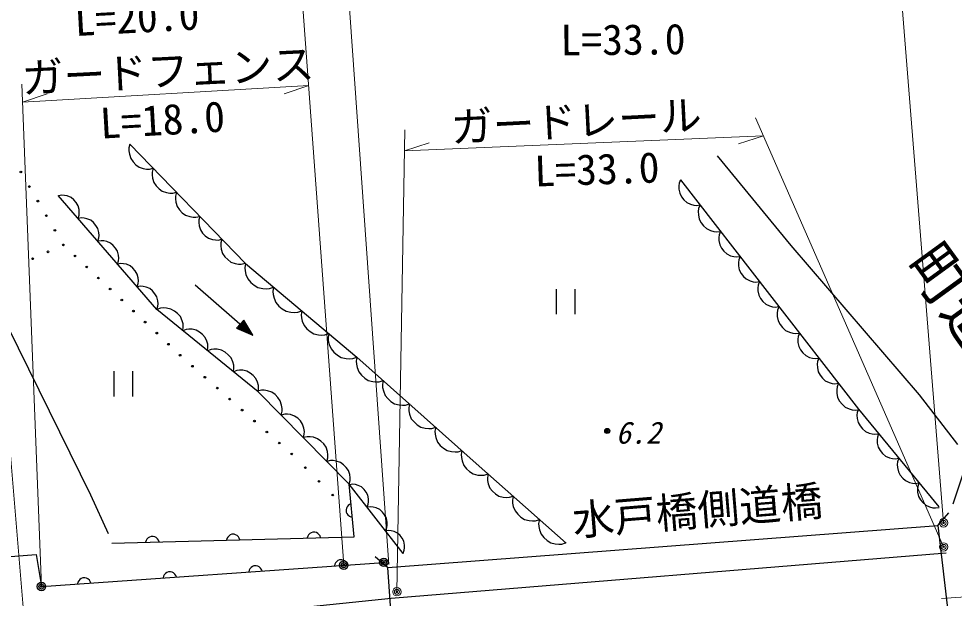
# Model space of a CAD drawing. Units: millimetres, scale not verified. Extents: x 40000 to 680000, y 20000 to 380000.
# Drawn here: x 383040 to 438983, y 306947 to 341596 of the extents above; entities that cross this region are included whole.
import ezdxf
from ezdxf.enums import TextEntityAlignment as Align

# ---------------------------------------------------------------- set-up
doc = ezdxf.new("R2010")
doc.units = ezdxf.units.MM
doc.header["$LTSCALE"] = 1000
doc.linetypes.add('CHAIN', pattern=[18.5, 12, -1.5, 3.5, -1.5])
for name, color, linetype, lineweight in [('M-BGD', 7, 'Continuous', 25), ('M-BMK', 2, 'CHAIN', 13), ('M-STR-HTXT', 7, 'Continuous', 13), ('M-STR-STR1', 1, 'Continuous', 25)]:
    doc.layers.add(name, color=color, linetype=linetype, lineweight=lineweight)
doc.layers.add('M-BMK-HTXT', color=7, linetype='Continuous')
doc.styles.add('ＭＳ ゴシック', font='')
doc.styles.get('ＭＳ ゴシック').set_extended_font_data('MS Gothic')

msp = doc.modelspace()

# ---------------------------------------------------------------- linework, layer by layer
at = {"layer": 'M-BGD'}
for p, q in [((389693, 334093), (389633, 333867)), ((389693, 334093), (396595, 326960)), ((389633, 333867), (389630, 333698)), ((389630, 333698), (389655, 333499)), ((389655, 333499), (389736, 333243)), ((389736, 333243), (389874, 333043)), ((389874, 333043), (390041, 332870)), ((390041, 332870), (390236, 332726)), ((429230, 328034), (424820, 333402)), ((390236, 332726), (390489, 332637)), ((390489, 332637), (390687, 332605)), ((390687, 332605), (390857, 332603)), ((390857, 332603), (391084, 332655)), ((391024, 332430), (391021, 332260)), ((391084, 332655), (391024, 332430)), ((391021, 332260), (391046, 332062)), ((391046, 332062), (391126, 331806)), ((391126, 331806), (391265, 331606)), ((422535, 331758), (422515, 331598)), ((422615, 331964), (422535, 331758)), ((422615, 331964), (433256, 318256)), ((391265, 331606), (391432, 331433)), ((391432, 331433), (391627, 331289)), ((391627, 331289), (391880, 331200)), ((391880, 331200), (392078, 331168)), ((392247, 331165), (392475, 331218)), ((392475, 331218), (392414, 330993)), ((422515, 331598), (422518, 331408)), ((422518, 331408), (422568, 331158)), ((391297, 324203), (385392, 331029)), ((385616, 331046), (385409, 331010)), ((385768, 331035), (385616, 331046)), ((385944, 330997), (385768, 331035)), ((386167, 330904), (385944, 330997)), ((386335, 330764), (386167, 330904)), ((386477, 330601), (386335, 330764)), ((392078, 331168), (392247, 331165)), ((392414, 330993), (392412, 330823)), ((392412, 330823), (392437, 330625)), ((422568, 331158), (422678, 330954)), ((422678, 330954), (422818, 330774)), ((422818, 330774), (422987, 330617)), ((386591, 330414), (386477, 330601)), ((386650, 330180), (386591, 330414)), ((386663, 330000), (386650, 330180)), ((392437, 330625), (392517, 330369)), ((392517, 330369), (392655, 330169)), ((392655, 330169), (392822, 329996)), ((422987, 330617), (423217, 330507)), ((423217, 330507), (423400, 330457)), ((423400, 330457), (423560, 330437)), ((423560, 330437), (423780, 330463)), ((423696, 330246), (423675, 330078)), ((423675, 330078), (423678, 329878)), ((423780, 330463), (423696, 330246)), ((386587, 329648), (386652, 329848)), ((386793, 329685), (386587, 329648)), ((386652, 329848), (386663, 330000)), ((386946, 329674), (386793, 329685)), ((387122, 329635), (386946, 329674)), ((387345, 329543), (387122, 329635)), ((387513, 329403), (387345, 329543)), ((392822, 329996), (393018, 329851)), ((393018, 329851), (393271, 329762)), ((393271, 329762), (393469, 329731)), ((393469, 329731), (393638, 329728)), ((393638, 329728), (393865, 329781)), ((393808, 329567), (393806, 329406)), ((393865, 329781), (393808, 329567)), ((423678, 329878), (423730, 329614)), ((423730, 329614), (423846, 329400)), ((387654, 329239), (387513, 329403)), ((387769, 329053), (387654, 329239)), ((387828, 328819), (387769, 329053)), ((393806, 329406), (393829, 329217)), ((393829, 329217), (393906, 328974)), ((393906, 328974), (394037, 328784)), ((423846, 329400), (423993, 329211)), ((423993, 329211), (424172, 329046)), ((424172, 329046), (424414, 328930)), ((387764, 328287), (387830, 328487)), ((387841, 328639), (387828, 328819)), ((387830, 328487), (387841, 328639)), ((394037, 328784), (394196, 328620)), ((394196, 328620), (394382, 328483)), ((394382, 328483), (394622, 328398)), ((394622, 328398), (394810, 328368)), ((394971, 328365), (395187, 328416)), ((395187, 328416), (395127, 328190)), ((424414, 328930), (424607, 328877)), ((424607, 328877), (424775, 328856)), ((424775, 328856), (425007, 328884)), ((424927, 328677), (424906, 328517)), ((424906, 328517), (424910, 328327)), ((425007, 328884), (424927, 328677)), ((387971, 328323), (387764, 328287)), ((388123, 328312), (387971, 328323)), ((388299, 328274), (388123, 328312)), ((388522, 328181), (388299, 328274)), ((388691, 328042), (388522, 328181)), ((388832, 327878), (388691, 328042)), ((388946, 327691), (388832, 327878)), ((394810, 328368), (394971, 328365)), ((395127, 328190), (395124, 328021)), ((395124, 328021), (395149, 327822)), ((424910, 328327), (424959, 328077)), ((424959, 328077), (425069, 327874)), ((425069, 327874), (425209, 327693)), ((436899, 319119), (429230, 328034)), ((389006, 327457), (388946, 327691)), ((389018, 327278), (389006, 327457)), ((389007, 327125), (389018, 327278)), ((395149, 327822), (395229, 327566)), ((395229, 327566), (395368, 327366)), ((395368, 327366), (395535, 327194)), ((425209, 327693), (425379, 327537)), ((425379, 327537), (425609, 327426)), ((425609, 327426), (425792, 327376)), ((425792, 327376), (425952, 327356)), ((425952, 327356), (426172, 327383)), ((426172, 327383), (426092, 327176)), ((388942, 326926), (389007, 327125)), ((389149, 326962), (388942, 326926)), ((389301, 326951), (389149, 326962)), ((389477, 326913), (389301, 326951)), ((389700, 326820), (389477, 326913)), ((389869, 326680), (389700, 326820)), ((395535, 327194), (395730, 327049)), ((395730, 327049), (395983, 326960)), ((395983, 326960), (396181, 326928)), ((396181, 326928), (396350, 326926)), ((396350, 326926), (396578, 326978)), ((396595, 326960), (396555, 326707)), ((396595, 326960), (403267, 321362)), ((426092, 327176), (426071, 327016)), ((426071, 327016), (426075, 326826)), ((426075, 326826), (426124, 326576)), ((390010, 326517), (389869, 326680)), ((390124, 326330), (390010, 326517)), ((390184, 326096), (390124, 326330)), ((396555, 326707), (396571, 326521)), ((396571, 326521), (396621, 326307)), ((396621, 326307), (396738, 326036)), ((426124, 326576), (426234, 326373)), ((426234, 326373), (426374, 326193)), ((426374, 326193), (426544, 326036)), ((381099, 325784), (387330, 313130)), ((390120, 325565), (390185, 325764)), ((390326, 325601), (390120, 325565)), ((390196, 325916), (390184, 326096)), ((390185, 325764), (390196, 325916)), ((390479, 325590), (390326, 325601)), ((393591, 325677), (397036, 322681)), ((396738, 326036), (396912, 325833)), ((396912, 325833), (397115, 325663)), ((397115, 325663), (397345, 325527)), ((426544, 326036), (426774, 325926)), ((426774, 325926), (426957, 325875)), ((426957, 325875), (427117, 325855)), ((427117, 325855), (427337, 325882)), ((427257, 325675), (427236, 325515)), ((427337, 325882), (427257, 325675)), ((390655, 325552), (390479, 325590)), ((390878, 325459), (390655, 325552)), ((391046, 325319), (390878, 325459)), ((391188, 325156), (391046, 325319)), ((391302, 324969), (391188, 325156)), ((397345, 325527), (397632, 325458)), ((397632, 325458), (397852, 325446)), ((397852, 325446), (398038, 325463)), ((398038, 325463), (398280, 325546)), ((398280, 325546), (398240, 325293)), ((398240, 325293), (398256, 325107)), ((398256, 325107), (398306, 324893)), ((415175, 325433), (415175, 323933)), ((416315, 323933), (416315, 325433)), ((427236, 325515), (427240, 325325)), ((427240, 325325), (427289, 325075)), ((427289, 325075), (427399, 324872)), ((391361, 324735), (391302, 324969)), ((391374, 324555), (391361, 324735)), ((391363, 324403), (391374, 324555)), ((398306, 324893), (398424, 324622)), ((398424, 324622), (398598, 324419)), ((427399, 324872), (427539, 324692)), ((427539, 324692), (427709, 324535)), ((427709, 324535), (427939, 324425)), ((391514, 324285), (391295, 324205)), ((391297, 324203), (391363, 324403)), ((397356, 319295), (391297, 324203)), ((391683, 324303), (391514, 324285)), ((391883, 324295), (391683, 324303)), ((392145, 324238), (391883, 324295)), ((392357, 324118), (392145, 324238)), ((392543, 323966), (392357, 324118)), ((392704, 323784), (392543, 323966)), ((398598, 324419), (398800, 324249)), ((398800, 324249), (399030, 324113)), ((399030, 324113), (399317, 324044)), ((399317, 324044), (399537, 324032)), ((399537, 324032), (399723, 324049)), ((399723, 324049), (399966, 324132)), ((399966, 324132), (399927, 323890)), ((427939, 324425), (428122, 324375)), ((428122, 324375), (428282, 324354)), ((428282, 324354), (428502, 324381)), ((428417, 324163), (428396, 323995)), ((428396, 323995), (428400, 323795)), ((428502, 324381), (428417, 324163)), ((392815, 323540), (392704, 323784)), ((392864, 323346), (392815, 323540)), ((396491, 323579), (396071, 323096)), ((396482, 323507), (396141, 323115)), ((396473, 323436), (396210, 323134)), ((396464, 323364), (396280, 323153)), ((396764, 322917), (396464, 323364)), ((396855, 322839), (396473, 323436)), ((396945, 322760), (396482, 323507)), ((397036, 322681), (396491, 323579)), ((399927, 323890), (399943, 323713)), ((399943, 323713), (399990, 323508)), ((399990, 323508), (400102, 323250)), ((428400, 323795), (428452, 323532)), ((428452, 323532), (428567, 323318)), ((392849, 322946), (392882, 323177)), ((393057, 323022), (392849, 322946)), ((392882, 323177), (392864, 323346)), ((393218, 323039), (393057, 323022)), ((393408, 323032), (393218, 323039)), ((393656, 322977), (393408, 323032)), ((393858, 322863), (393656, 322977)), ((394035, 322719), (393858, 322863)), ((396071, 323096), (397036, 322681)), ((396141, 323115), (396945, 322760)), ((396210, 323134), (396855, 322839)), ((396280, 323153), (396764, 322917)), ((396454, 323293), (396349, 323172)), ((396349, 323172), (396673, 322996)), ((396445, 323221), (396419, 323191)), ((396419, 323191), (396553, 323101)), ((396553, 323101), (396445, 323221)), ((396673, 322996), (396454, 323293)), ((400102, 323250), (400269, 323056)), ((400269, 323056), (400462, 322894)), ((400462, 322894), (400682, 322764)), ((428567, 323318), (428715, 323128)), ((428715, 323128), (428893, 322963)), ((428893, 322963), (429135, 322847)), ((429135, 322847), (429328, 322794)), ((429328, 322794), (429497, 322773)), ((429497, 322773), (429728, 322801)), ((429728, 322801), (429648, 322594)), ((394188, 322546), (394035, 322719)), ((394293, 322314), (394188, 322546)), ((394340, 322130), (394293, 322314)), ((400682, 322764), (400956, 322698)), ((400956, 322698), (401165, 322687)), ((401165, 322687), (401343, 322703)), ((401343, 322703), (401574, 322782)), ((401574, 322782), (401534, 322529)), ((401534, 322529), (401550, 322343)), ((401550, 322343), (401600, 322129)), ((429648, 322594), (429628, 322434)), ((429628, 322434), (429631, 322244)), ((429631, 322244), (429681, 321994)), ((394325, 321750), (394356, 321970)), ((394545, 321830), (394325, 321750)), ((394356, 321970), (394340, 322130)), ((394713, 321848), (394545, 321830)), ((394913, 321840), (394713, 321848)), ((395175, 321783), (394913, 321840)), ((395387, 321663), (395175, 321783)), ((401600, 322129), (401718, 321858)), ((401718, 321858), (401892, 321655)), ((429681, 321994), (429791, 321791)), ((429791, 321791), (429930, 321611)), ((395573, 321511), (395387, 321663)), ((395735, 321329), (395573, 321511)), ((395846, 321085), (395735, 321329)), ((401892, 321655), (402094, 321485)), ((402094, 321485), (402324, 321349)), ((402324, 321349), (402611, 321280)), ((402611, 321280), (402831, 321268)), ((402831, 321268), (403017, 321285)), ((403017, 321285), (403260, 321368)), ((403267, 321362), (403222, 321122)), ((403222, 321122), (403232, 320944)), ((403267, 321362), (410399, 314997)), ((429930, 321611), (430100, 321454)), ((430100, 321454), (430330, 321344)), ((430330, 321344), (430513, 321294)), ((430513, 321294), (430673, 321274)), ((430673, 321274), (430893, 321300)), ((430893, 321300), (430813, 321093)), ((395894, 320891), (395846, 321085)), ((395879, 320491), (395912, 320722)), ((396088, 320567), (395879, 320491)), ((395912, 320722), (395894, 320891)), ((396248, 320584), (396088, 320567)), ((396438, 320577), (396248, 320584)), ((396687, 320522), (396438, 320577)), ((403232, 320944), (403274, 320738)), ((403274, 320738), (403378, 320476)), ((430813, 321093), (430793, 320934)), ((430793, 320934), (430796, 320744)), ((430796, 320744), (430846, 320494)), ((388722, 320516), (388722, 319016)), ((389862, 319016), (389862, 320516)), ((396888, 320408), (396687, 320522)), ((397065, 320264), (396888, 320408)), ((397218, 320091), (397065, 320264)), ((397324, 319859), (397218, 320091)), ((403378, 320476), (403539, 320277)), ((403539, 320277), (403727, 320110)), ((403727, 320110), (403943, 319974)), ((430846, 320494), (430956, 320290)), ((430956, 320290), (431095, 320110)), ((431095, 320110), (431265, 319953)), ((397370, 319675), (397324, 319859)), ((397356, 319295), (397387, 319515)), ((397387, 319515), (397370, 319675)), ((403943, 319974), (404215, 319900)), ((404215, 319900), (404424, 319883)), ((404424, 319883), (404602, 319893)), ((404602, 319893), (404836, 319966)), ((404836, 319966), (404791, 319726)), ((404791, 319726), (404801, 319548)), ((404801, 319548), (404843, 319342)), ((431265, 319953), (431495, 319843)), ((431495, 319843), (431678, 319793)), ((431678, 319793), (431838, 319773)), ((431838, 319773), (432058, 319799)), ((431974, 319582), (431953, 319413)), ((432058, 319799), (431974, 319582)), ((397551, 319383), (397324, 319328)), ((402801, 313774), (397356, 319295)), ((397720, 319381), (397551, 319383)), ((397918, 319352), (397720, 319381)), ((398172, 319265), (397918, 319352)), ((398369, 319122), (398172, 319265)), ((398538, 318951), (398369, 319122)), ((398678, 318752), (398538, 318951)), ((404843, 319342), (404947, 319080)), ((404947, 319080), (405108, 318882)), ((405108, 318882), (405296, 318714)), ((431953, 319413), (431956, 319213)), ((431956, 319213), (432008, 318950)), ((432008, 318950), (432124, 318736)), ((439199, 316147), (436899, 319119)), ((398761, 318497), (398678, 318752)), ((398788, 318299), (398761, 318497)), ((405296, 318714), (405512, 318578)), ((405512, 318578), (405784, 318505)), ((405784, 318505), (405993, 318487)), ((405993, 318487), (406171, 318497)), ((406171, 318497), (406405, 318571)), ((406405, 318571), (406360, 318330)), ((406360, 318330), (406370, 318152)), ((432124, 318736), (432271, 318546)), ((432271, 318546), (432450, 318381)), ((432450, 318381), (432692, 318265)), ((398728, 317903), (398786, 318129)), ((398944, 317956), (398728, 317903)), ((398786, 318129), (398788, 318299)), ((399105, 317955), (398944, 317956)), ((399293, 317926), (399105, 317955)), ((399534, 317844), (399293, 317926)), ((399721, 317708), (399534, 317844)), ((406370, 318152), (406412, 317946)), ((406412, 317946), (406516, 317685)), ((432692, 318265), (432885, 318213)), ((432885, 318213), (433053, 318191)), ((433053, 318191), (433285, 318219)), ((433181, 318047), (433165, 317887)), ((433165, 317887), (433174, 317697)), ((433256, 318256), (433181, 318047)), ((433256, 318256), (438049, 312409)), ((399881, 317546), (399721, 317708)), ((400014, 317357), (399881, 317546)), ((400093, 317115), (400014, 317357)), ((406516, 317685), (406677, 317486)), ((406677, 317486), (406865, 317318)), ((406865, 317318), (407081, 317182)), ((433174, 317697), (433230, 317449)), ((433230, 317449), (433345, 317248)), ((433345, 317248), (433490, 317072)), ((400062, 316551), (400118, 316765)), ((400119, 316926), (400093, 317115)), ((400118, 316765), (400119, 316926)), ((407081, 317182), (407353, 317109)), ((407353, 317109), (407562, 317091)), ((407562, 317091), (407740, 317102)), ((407740, 317102), (407974, 317175)), ((407974, 317175), (407929, 316934)), ((407929, 316934), (407939, 316756)), ((407939, 316756), (407981, 316551)), ((433490, 317072), (433664, 316920)), ((433664, 316920), (433896, 316816)), ((433896, 316816), (434081, 316770)), ((434081, 316770), (434241, 316754)), ((434241, 316754), (434460, 316787)), ((434460, 316787), (434386, 316578)), ((400289, 316606), (400062, 316551)), ((400459, 316604), (400289, 316606)), ((400657, 316575), (400459, 316604)), ((400911, 316488), (400657, 316575)), ((401108, 316345), (400911, 316488)), ((401276, 316174), (401108, 316345)), ((401416, 315975), (401276, 316174)), ((407981, 316551), (408085, 316289)), ((408085, 316289), (408246, 316090)), ((408246, 316090), (408434, 315923)), ((434386, 316578), (434370, 316418)), ((434370, 316418), (434378, 316228)), ((434378, 316228), (434434, 315979)), ((401499, 315720), (401416, 315975)), ((401526, 315522), (401499, 315720)), ((401525, 315352), (401526, 315522)), ((408434, 315923), (408650, 315786)), ((408650, 315786), (408922, 315713)), ((408922, 315713), (409131, 315696)), ((409131, 315696), (409309, 315706)), ((409309, 315706), (409543, 315779)), ((409543, 315779), (409498, 315538)), ((409498, 315538), (409508, 315361)), ((434434, 315979), (434550, 315779)), ((434550, 315779), (434694, 315602)), ((434694, 315602), (434868, 315450)), ((401467, 315127), (401525, 315352)), ((401682, 315179), (401467, 315127)), ((401843, 315178), (401682, 315179)), ((402031, 315149), (401843, 315178)), ((402272, 315067), (402031, 315149)), ((402460, 314931), (402272, 315067)), ((409508, 315361), (409550, 315155)), ((409550, 315155), (409654, 314893)), ((410399, 314997), (415767, 310242)), ((434868, 315450), (435101, 315346)), ((435101, 315346), (435285, 315301)), ((435285, 315301), (435446, 315285)), ((435446, 315285), (435665, 315317)), ((435590, 315109), (435574, 314948)), ((435665, 315317), (435590, 315109)), ((402620, 314769), (402460, 314931)), ((402753, 314580), (402620, 314769)), ((402832, 314338), (402753, 314580)), ((409654, 314893), (409815, 314694)), ((409815, 314694), (410003, 314527)), ((410003, 314527), (410219, 314391)), ((435574, 314948), (435583, 314758)), ((435583, 314758), (435639, 314510)), ((435639, 314510), (435754, 314309)), ((402801, 313774), (402856, 313988)), ((402857, 314149), (402832, 314338)), ((402856, 313988), (402857, 314149)), ((410219, 314391), (410491, 314317)), ((410491, 314317), (410701, 314300)), ((410701, 314300), (410878, 314310)), ((410878, 314310), (411112, 314383)), ((411112, 314383), (411069, 314154)), ((411069, 314154), (411079, 313985)), ((411079, 313985), (411119, 313789)), ((435754, 314309), (435899, 314133)), ((435899, 314133), (436073, 313981)), ((436073, 313981), (436305, 313877)), ((436305, 313877), (436490, 313831)), ((436650, 313815), (436869, 313848)), ((436869, 313848), (436795, 313639)), ((438912, 312600), (439487, 314326)), ((403108, 310629), (402801, 313774)), ((406022, 309632), (402801, 313774)), ((403026, 313761), (402829, 313737)), ((403169, 313743), (403026, 313761)), ((403333, 313698), (403169, 313743)), ((403539, 313600), (403333, 313698)), ((403691, 313460), (403539, 313600)), ((403816, 313299), (403691, 313460)), ((403915, 313117), (403816, 313299)), ((411119, 313789), (411218, 313540)), ((411218, 313540), (411371, 313350)), ((411371, 313350), (411550, 313191)), ((436490, 313831), (436650, 313815)), ((436795, 313639), (436779, 313479)), ((436779, 313479), (436787, 313289)), ((436787, 313289), (436843, 313040)), ((387330, 313130), (388384, 310829)), ((403959, 312893), (403915, 313117)), ((403962, 312723), (403959, 312893)), ((411550, 313191), (411756, 313061)), ((411756, 313061), (412015, 312991)), ((412015, 312991), (412214, 312974)), ((412214, 312974), (412384, 312984)), ((412384, 312984), (412606, 313054)), ((412606, 313054), (412561, 312813)), ((412561, 312813), (412571, 312636)), ((436843, 313040), (436959, 312840)), ((436959, 312840), (437103, 312664)), ((402636, 312331), (402614, 312233)), ((402614, 312233), (402626, 312105)), ((402676, 312416), (402636, 312331)), ((402748, 312503), (402676, 312416)), ((402823, 312558), (402748, 312503)), ((402915, 312600), (402823, 312558)), ((403873, 312395), (403944, 312580)), ((404081, 312420), (403873, 312395)), ((403944, 312580), (403962, 312723)), ((404233, 312401), (404081, 312420)), ((404407, 312354), (404233, 312401)), ((404624, 312250), (404407, 312354)), ((404785, 312102), (404624, 312250)), ((412571, 312636), (412613, 312430)), ((412613, 312430), (412718, 312168)), ((412718, 312168), (412878, 311969)), ((437103, 312664), (437277, 312511)), ((437277, 312511), (437510, 312407)), ((437510, 312407), (437694, 312362)), ((437694, 312362), (437855, 312346)), ((437855, 312346), (438074, 312378)), ((402626, 312105), (402667, 312013)), ((402667, 312013), (402723, 311938)), ((402723, 311938), (402810, 311866)), ((402810, 311866), (402894, 311826)), ((402894, 311826), (402993, 311803)), ((404918, 311931), (404785, 312102)), ((405022, 311738), (404918, 311931)), ((405070, 311502), (405022, 311738)), ((412878, 311969), (413066, 311802)), ((413066, 311802), (413283, 311666)), ((413283, 311666), (413555, 311592)), ((413942, 311585), (414175, 311658)), ((414175, 311658), (414130, 311418)), ((404978, 310974), (405054, 311170)), ((405054, 311170), (405073, 311322)), ((405073, 311322), (405070, 311502)), ((413555, 311592), (413764, 311575)), ((413764, 311575), (413942, 311585)), ((414130, 311418), (414140, 311240)), ((414140, 311240), (414182, 311034)), ((388613, 310246), (403108, 310629)), ((390782, 310559), (390704, 310477)), ((390861, 310610), (390782, 310559)), ((390956, 310644), (390861, 310610)), ((391084, 310647), (390956, 310644)), ((391181, 310618), (391084, 310647)), ((391262, 310572), (391181, 310618)), ((391344, 310494), (391262, 310572)), ((391394, 310416), (391344, 310494)), ((395490, 310524), (395461, 310427)), ((395536, 310605), (395490, 310524)), ((395614, 310687), (395536, 310605)), ((395692, 310737), (395614, 310687)), ((395788, 310772), (395692, 310737)), ((395915, 310775), (395788, 310772)), ((396012, 310746), (395915, 310775)), ((396094, 310700), (396012, 310746)), ((396176, 310622), (396094, 310700)), ((396226, 310543), (396176, 310622)), ((396260, 310448), (396226, 310543)), ((400321, 310652), (400292, 310555)), ((400367, 310733), (400321, 310652)), ((400445, 310815), (400367, 310733)), ((400524, 310865), (400445, 310815)), ((400619, 310900), (400524, 310865)), ((400747, 310903), (400619, 310900)), ((400844, 310874), (400747, 310903)), ((400925, 310828), (400844, 310874)), ((401007, 310750), (400925, 310828)), ((401057, 310671), (401007, 310750)), ((401092, 310576), (401057, 310671)), ((405175, 310998), (404978, 310974)), ((405318, 310980), (405175, 310998)), ((405482, 310936), (405318, 310980)), ((405688, 310837), (405482, 310936)), ((405840, 310697), (405688, 310837)), ((405965, 310536), (405840, 310697)), ((406063, 310354), (405965, 310536)), ((414182, 311034), (414287, 310772)), ((414287, 310772), (414447, 310573)), ((414447, 310573), (414635, 310406)), ((390659, 310396), (390629, 310299)), ((390704, 310477), (390659, 310396)), ((391429, 310320), (391394, 310416)), ((406108, 310130), (406063, 310354)), ((406093, 309817), (406111, 309960)), ((406111, 309960), (406108, 310130)), ((414635, 310406), (414852, 310270)), ((414852, 310270), (415124, 310196)), ((415124, 310196), (415333, 310179)), ((415333, 310179), (415511, 310189)), ((415511, 310189), (415744, 310263)), ((368830, 308419), (384092, 309569)), ((384092, 309569), (384398, 307652)), ((405311, 306961), (438499, 309672)), ((406022, 309632), (406093, 309817)), ((384398, 307652), (404871, 309096)), ((397013, 308846), (396937, 308793)), ((397107, 308885), (397013, 308846)), ((397234, 308894), (397107, 308885)), ((397332, 308869), (397234, 308894)), ((397415, 308827), (397332, 308869)), ((397501, 308752), (397415, 308827)), ((401938, 308985), (401913, 308887)), ((401981, 309068), (401938, 308985)), ((402055, 309154), (401981, 309068)), ((402131, 309207), (402055, 309154)), ((402225, 309246), (402131, 309207)), ((402352, 309255), (402225, 309246)), ((402450, 309230), (402352, 309255)), ((402534, 309187), (402450, 309230)), ((402619, 309113), (402534, 309187)), ((402673, 309037), (402619, 309113)), ((402711, 308943), (402673, 309037)), ((391702, 308263), (391677, 308165)), ((391744, 308346), (391702, 308263)), ((391818, 308432), (391744, 308346)), ((391895, 308485), (391818, 308432)), ((391988, 308524), (391895, 308485)), ((392116, 308533), (391988, 308524)), ((392214, 308508), (392116, 308533)), ((392297, 308466), (392214, 308508)), ((392383, 308391), (392297, 308466)), ((392436, 308315), (392383, 308391)), ((392475, 308222), (392436, 308315)), ((396820, 308624), (396795, 308526)), ((396862, 308707), (396820, 308624)), ((396937, 308793), (396862, 308707)), ((397554, 308676), (397501, 308752)), ((397593, 308582), (397554, 308676)), ((386584, 307902), (386559, 307804)), ((386626, 307986), (386584, 307902)), ((386700, 308071), (386626, 307986)), ((386777, 308124), (386700, 308071)), ((386870, 308163), (386777, 308124)), ((386998, 308172), (386870, 308163)), ((387096, 308147), (386998, 308172)), ((387179, 308105), (387096, 308147)), ((387264, 308031), (387179, 308105)), ((387318, 307954), (387264, 308031)), ((387357, 307861), (387318, 307954)), ((383451, 304708), (405311, 306961))]:
    msp.add_line(p, q, dxfattribs=at)
for centre, radius in [((383171, 332435), 50), ((383679, 331562), 50), ((384187, 330690), 50), ((384695, 329818), 50), ((385203, 328945), 50), ((385711, 328073), 50), ((385711, 328073), 50), ((383871, 327245), 50), ((384791, 327659), 50), ((386409, 327413), 50), ((387107, 326754), 50), ((387805, 326094), 50), ((388503, 325435), 50), ((389201, 324775), 50), ((389898, 324116), 50), ((390596, 323456), 50), ((391294, 322797), 50), ((391992, 322137), 50), ((392690, 321478), 50), ((393431, 320822), 50), ((394173, 320165), 50), ((394914, 319509), 50), ((395655, 318853), 50), ((396397, 318197), 50), ((397138, 317541), 50), ((397879, 316885), 50), ((418235, 316950), 150), ((418235, 316950), 90), ((418235, 316950), 30), ((398621, 316229), 50), ((399362, 315573), 50), ((400180, 314755), 50), ((400998, 313937), 50), ((401816, 313119), 50), ((402475, 308927), 250), ((402475, 308927), 150), ((402475, 308927), 50), ((404871, 309096), 250), ((404871, 309096), 150), ((404871, 309096), 50), ((384398, 307652), 250), ((384398, 307652), 150), ((384398, 307652), 50)]:
    msp.add_circle(centre, radius, dxfattribs=at)
at = {"layer": 'M-BMK'}
msp.add_line((438212, 306933), (442837, 307252), dxfattribs=at)
at = {"layer": 'M-STR-HTXT'}
for p, q in [((402475, 308927), (399857, 344755)), ((380153, 343973), (383451, 304708)), ((435753, 343859), (438342, 311458)), ((405173, 308966), (402777, 342805)), ((383221, 337685), (384398, 307652)), ((383263, 336607), (400380, 337607)), ((400380, 337607), (398907, 337100)), ((383263, 336607), (384736, 337114)), ((438342, 310020), (427100, 335663)), ((406132, 334944), (405653, 307336)), ((406110, 333697), (427567, 334598)), ((427567, 334598), (426086, 334115)), ((406110, 333697), (407591, 334179))]:
    msp.add_line(p, q, dxfattribs=at)
for centre, radius in [((438342, 311458), 250), ((438342, 311458), 150), ((438342, 311458), 50), ((438342, 310020), 250), ((438342, 310020), 150), ((438342, 310020), 50), ((402475, 308927), 250), ((402475, 308927), 150), ((402475, 308927), 50), ((404871, 309096), 250), ((404871, 309096), 150), ((404871, 309096), 50), ((384398, 307652), 250), ((384398, 307652), 150), ((384398, 307652), 50), ((405653, 307336), 250), ((405653, 307336), 150), ((405653, 307336), 50)]:
    msp.add_circle(centre, radius, dxfattribs=at)
at = {"layer": 'M-STR-STR1'}
for p, q in [((438001, 311289), (438653, 312048)), ((405120, 308797), (438001, 311289)), ((438001, 311289), (438960, 303141)), ((404362, 309448), (405120, 308797)), ((405696, 300361), (405120, 308797))]:
    msp.add_line(p, q, dxfattribs=at)

# ---------------------------------------------------------------- texts
at = {"layer": 'M-BGD', "style": 'ＭＳ ゴシック', "oblique": 15}
msp.add_text('6.2', height=1320, dxfattribs=at).set_placement((420085, 316850), align=Align.MIDDLE_CENTER)
at = {"layer": 'M-BMK-HTXT', "style": 'ＭＳ ゴシック'}
msp.add_text('町道御蔵戸線', height=2566, rotation=306, dxfattribs=at).set_placement((443224, 319209), align=Align.MIDDLE_CENTER)
at = {"layer": 'M-STR-HTXT', "style": 'ＭＳ ゴシック'}
for s, rotation, p in [('L=20.0', 3.1, (390104, 341674)), ('L=33.0', 0.6, (419170, 340352)), ('ガードフェンス', 2.9, (391961, 338483)), ('L=18.0', 3.3, (391633, 335556)), ('ガードレール', 2.9, (416376, 335489)), ('L=33.0', 1.9, (417612, 332602))]:
    msp.add_text(s, height=1833, rotation=rotation, dxfattribs=at).set_placement(p, align=Align.MIDDLE_CENTER)
at = {"layer": 'M-STR-STR1', "style": 'ＭＳ ゴシック'}
msp.add_text('水戸橋側道橋', height=1833, rotation=4.677, dxfattribs=at).set_placement((416269, 310130), align=Align.BOTTOM_LEFT)

doc.saveas('drawing.dxf')
